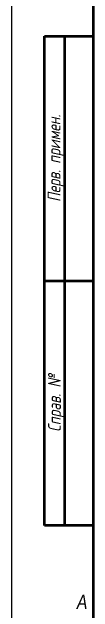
# Model space of a CAD drawing. Header units: millimetres. Extents: x 0 to 841, y 0 to 594.
# Drawn here: x 0 to 20, y 150.8 to 297.9 of the extents above; entities that cross this region are included whole.
import ezdxf
from ezdxf.enums import TextEntityAlignment as Align

# ---------------------------------------------------------------- set-up
doc = ezdxf.new("R2010")
doc.units = ezdxf.units.MM
for name, color, linetype, lineweight in [('Кромка (ГОСТ)', 7, 'Continuous', 50), ('Обозначение (ГОСТ)', 7, 'Continuous', 25), ('Эскизная геометрия (ГОСТ)', 7, 'Continuous', 50)]:
    doc.layers.add(name, color=color, linetype=linetype, lineweight=lineweight)
doc.styles.add('Альтернативный текст (ГОСТ)', font='', dxfattribs={"width": 0.8})
doc.styles.add('Стиль текста112', font='GOST Common Italic.ttf', dxfattribs={"width": 0.8})
doc.styles.get('Альтернативный текст (ГОСТ)').set_extended_font_data('Arial', italic=True)

# ---------------------------------------------------------------- blocks, each defined once
blk = doc.blocks.new('ГОСТ - Доп. графы 2')
at = {"layer": 'Эскизная геометрия (ГОСТ)'}
for p, q in [((-12, 0), (-12, 120)), ((-12, 120), (0, 120)), ((-7, 0), (-7, 120)), ((-12, 60), (0, 60)), ((0, 0), (-12, 0))]:
    blk.add_line(p, q, dxfattribs=at)
at = {"layer": 'Обозначение (ГОСТ)', "char_height": 3.17, "attachment_point": 5, "rotation": 90, "style": 'Альтернативный текст (ГОСТ)'}
for s, insert, width in [('\\fGOST Common|b0|i1;\\H3.1700;Перв. примен.', (-9.19, 90.05), 60.0143), ('\\fGOST Common|b0|i1;\\H3.1700;Справ. №', (-9.1, 30), 59.9357)]:
    blk.add_mtext(s, dxfattribs=dict(at, insert=insert, width=width))
at = {"layer": 'Обозначение (ГОСТ)', "style": 'Стиль текста112', "width": 0.8}
for tag, p in [('Первичная_применяемость', (-3.65, 90.03)), ('Справочный_номер', (-3.55, 30.02))]:
    blk.add_attdef(tag, text='', height=3.17, rotation=90, dxfattribs=at).set_placement(p, align=Align.MIDDLE_CENTER)
blk = doc.blocks.new('Рамки ГОСТ_ граница 594x841')
at = {"layer": 'Кромка (ГОСТ)', "lineweight": 25}
blk.add_line((0, 0), (0, 594), dxfattribs=at)
at = {"layer": 'Кромка (ГОСТ)'}
blk.add_line((20, 589), (20, 5), dxfattribs=at)
at = {"layer": 'Кромка (ГОСТ)', "insert": (16, 155), "char_height": 3.5, "attachment_point": 1, "style": 'Альтернативный текст (ГОСТ)'}
blk.add_mtext('\\A1;\\fArial|b0|i1;\\H3.5000;A', dxfattribs=at)

msp = doc.modelspace()

# ---------------------------------------------------------------- block references
for name, p in [('Рамки ГОСТ_ граница 594x841', (0, 0)), ('ГОСТ - Доп. графы 2', (20, 172))]:
    msp.add_blockref(name, p)

doc.saveas('drawing.dxf')
